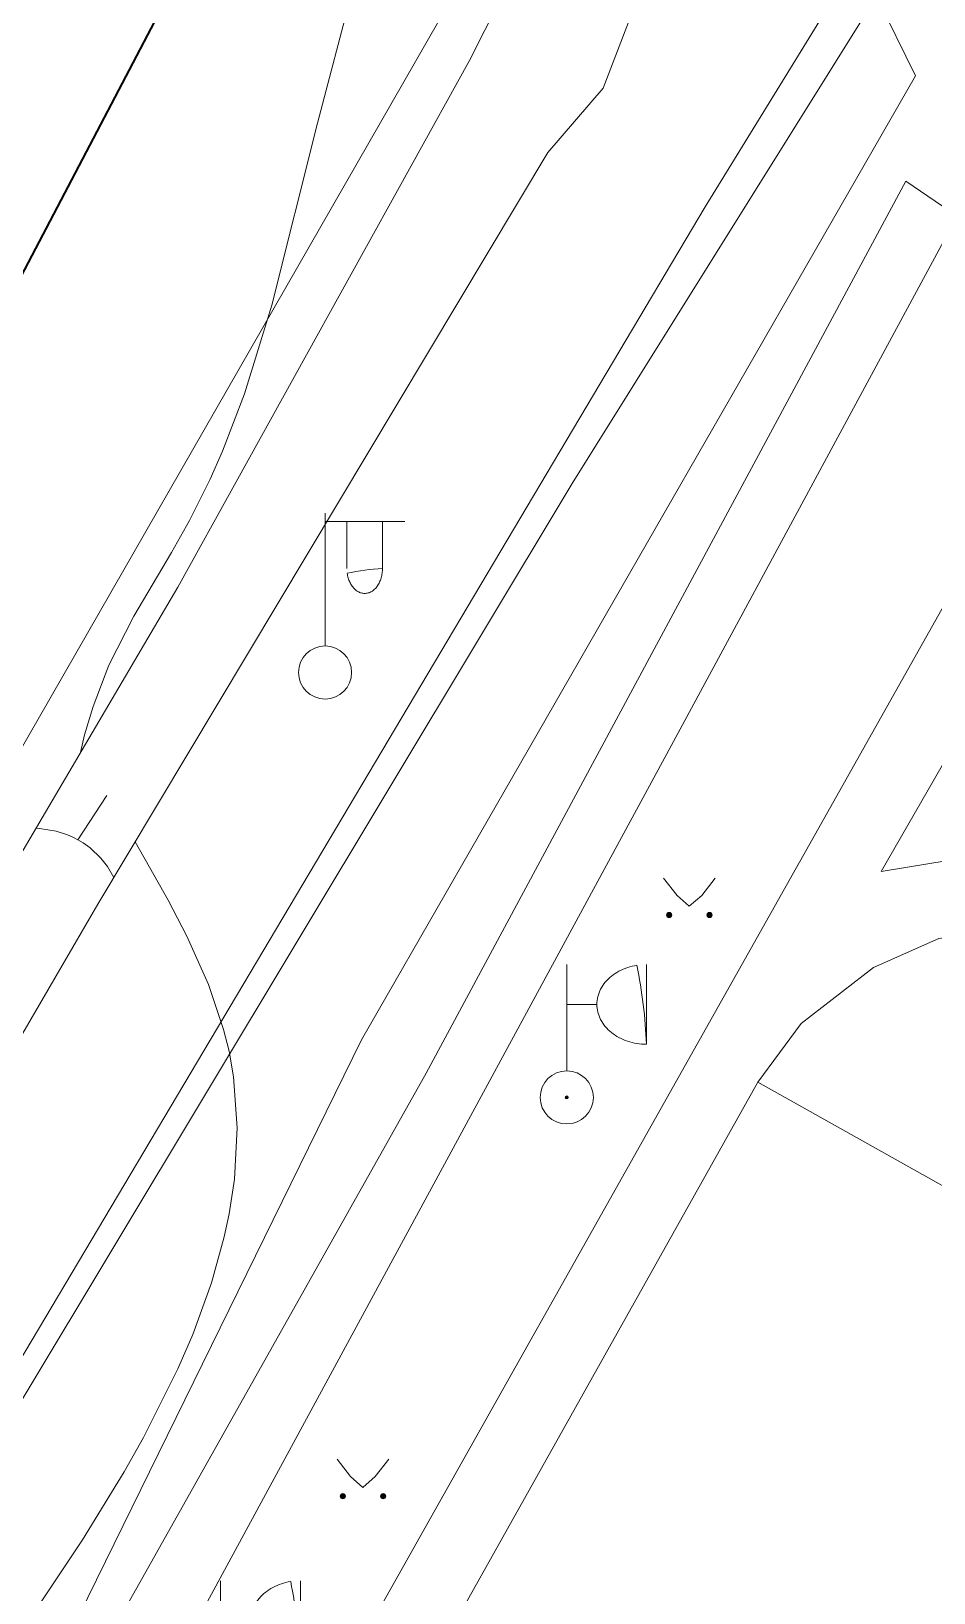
# Model space of a CAD drawing. Extents: x 1000 to 4000, y -5000 to -1000.
# Drawn here: x 1431.4 to 1465.4, y -4264.8 to -4206 of the extents above; entities that cross this region are included whole.
import ezdxf

# ---------------------------------------------------------------- set-up
doc = ezdxf.new("R2010")
doc.units = 0
doc.header["$MEASUREMENT"] = 0
for name, color, linetype in [('СЛОЙ_11', 7, 'CONTINUOUS'), ('СЛОЙ_24', 7, 'CONTINUOUS'), ('СЛОЙ_3', 7, 'CONTINUOUS'), ('СЛОЙ_41', 7, 'CONTINUOUS'), ('СЛОЙ_50', 7, 'CONTINUOUS'), ('СЛОЙ_6', 7, 'CONTINUOUS')]:
    doc.layers.add(name, color=color, linetype=linetype)

# ---------------------------------------------------------------- blocks, each defined once
blk = doc.blocks.new('*U113')
at = {"layer": 'СЛОЙ_3', "color": 5, "linetype": 'Continuous'}
for points in [[(-0.056, -0.01), (-0.057, 0.001), (-0.056, 0.012)], [(-0.052, -0.021), (-0.056, 0.012), (-0.052, 0.022)], [(-0.056, -0.01), (-0.056, 0.012), (-0.052, -0.021)], [(-0.047, -0.031), (-0.052, 0.022), (-0.047, 0.032)], [(-0.052, -0.021), (-0.052, 0.022), (-0.047, -0.031)], [(-0.04, -0.039), (-0.047, 0.032), (-0.04, 0.041)], [(-0.047, -0.031), (-0.047, 0.032), (-0.04, -0.039)], [(-0.031, -0.046), (-0.04, 0.041), (-0.031, 0.048)], [(-0.04, -0.039), (-0.04, 0.041), (-0.031, -0.046)], [(-0.022, -0.052), (-0.031, 0.048), (-0.022, 0.053)], [(-0.031, -0.046), (-0.031, 0.048), (-0.022, -0.052)], [(-0.011, -0.055), (-0.022, 0.053), (-0.011, 0.056)], [(-0.022, -0.052), (-0.022, 0.053), (-0.011, -0.055)], [(0, -0.056), (-0.011, 0.056), (0, 0.057)], [(-0.011, -0.055), (-0.011, 0.056), (0, -0.056)]]:
    blk.add_solid(points, dxfattribs=at)
at = {"layer": 'СЛОЙ_3', "color": 5, "linetype": 'Continuous', "extrusion": (0, 0, -1)}
for points in [[(0, -0.056), (0, 0.057), (-0.011, -0.055)], [(-0.011, -0.055), (0, 0.057), (-0.011, 0.056)], [(-0.011, -0.055), (-0.011, 0.056), (-0.022, -0.052)], [(-0.022, -0.052), (-0.011, 0.056), (-0.022, 0.053)], [(-0.022, -0.052), (-0.022, 0.053), (-0.031, -0.046)], [(-0.031, -0.046), (-0.022, 0.053), (-0.031, 0.048)], [(-0.031, -0.046), (-0.031, 0.048), (-0.04, -0.039)], [(-0.04, -0.039), (-0.031, 0.048), (-0.04, 0.041)], [(-0.04, -0.039), (-0.04, 0.041), (-0.047, -0.031)], [(-0.047, -0.031), (-0.04, 0.041), (-0.047, 0.032)], [(-0.047, -0.031), (-0.047, 0.032), (-0.052, -0.021)], [(-0.052, -0.021), (-0.047, 0.032), (-0.052, 0.022)], [(-0.052, -0.021), (-0.052, 0.022), (-0.056, -0.01)], [(-0.056, -0.01), (-0.052, 0.022), (-0.056, 0.012)], [(-0.056, -0.01), (-0.056, 0.012), (-0.057, 0.001)]]:
    blk.add_solid(points, dxfattribs=at)

msp = doc.modelspace()

# ---------------------------------------------------------------- linework, layer by layer
at = {"layer": 'СЛОЙ_11', "color": 253, "linetype": 'Continuous', "lineweight": 0}
for points in [[(1452.11, -4194.399), (1448.104, -4203.334), (1427.353, -4239.493)], [(1414.995, -4309.781), (1436.126, -4268.734), (1455.534, -4232.932), (1466.29, -4212.997)]]:
    msp.add_lwpolyline(points, dxfattribs=at)
at = {"layer": 'СЛОЙ_24', "color": 253, "linetype": 'Continuous', "lineweight": 0}
for points in [[(1448.359, -4178.877), (1450.164, -4175.037), (1452.127, -4173.163), (1454.893, -4173.163), (1456.856, -4174.055), (1458.463, -4175.841), (1458.819, -4176.555), (1458.909, -4179.769), (1457.659, -4183.786), (1453.109, -4196.908), (1447.934, -4207.139), (1436.959, -4226.956), (1412.868, -4267.886)], [(1458.274, -4194.35), (1460.947, -4198.402), (1462.837, -4202.852), (1456.813, -4212.646), (1423.267, -4269.091), (1416.655, -4268.384)], [(1422.247, -4259), (1433.946, -4238.89), (1450.884, -4210.599), (1452.972, -4208.176), (1458.274, -4194.35)], [(1432.247, -4267.688), (1424.228, -4268.948), (1451.803, -4223.057), (1463.253, -4204.723), (1464.721, -4207.72)], [(1432.247, -4267.688), (1443.875, -4243.993), (1464.721, -4207.72)], [(1433.211, -4268.543), (1446.307, -4245.243), (1464.359, -4211.685)], [(1464.359, -4211.685), (1466.29, -4212.997)], [(1432.032, -4315.681), (1430.379, -4313.893), (1429.227, -4312.323), (1428.166, -4310.572), (1427.315, -4308.784), (1426.463, -4306.228), (1426.096, -4304.273), (1423.54, -4308.751), (1420.969, -4307.297), (1470.237, -4219.758), (1466.854, -4213.38)], [(1472.086, -4222.616), (1480.091, -4237.281), (1483.89, -4242.839), (1483.338, -4242.402), (1480.217, -4239.979), (1476.459, -4238.183), (1473.078, -4237.181), (1468.401, -4236.846), (1463.433, -4237.652), (1472.086, -4222.616)], [(1458.787, -4245.59), (1460.425, -4243.38), (1463.139, -4241.271), (1465.603, -4240.185), (1468.943, -4239.767), (1472.408, -4240.143), (1476.375, -4241.396), (1479.798, -4243.318), (1482.637, -4245.991), (1484.182, -4248.163), (1485.184, -4250.753), (1485.435, -4255.014), (1484.934, -4257.938), (1484.522, -4260.014)], [(1458.787, -4245.59), (1430.991, -4295.186)], [(1484.522, -4260.014), (1458.787, -4245.59)]]:
    msp.add_lwpolyline(points, dxfattribs=at)
at = {"layer": 'СЛОЙ_3', "color": 253, "linetype": 'Continuous', "lineweight": 0}
for p, q in [((1442.503, -4229.17), (1442.503, -4224.17)), ((1442.503, -4227.17), (1442.503, -4224.17)), ((1442.503, -4224.484), (1445.503, -4224.484)), ((1443.324, -4226.252), (1443.324, -4224.484)), ((1444.666, -4226.252), (1444.666, -4224.484))]:
    msp.add_line(p, q, dxfattribs=at)
for points in [[(1444.666, -4226.252, -0.035191), (1444.653, -4226.436, -0.036545), (1444.615, -4226.613, -0.03934), (1444.553, -4226.776, -0.0437), (1444.47, -4226.919, -0.049642), (1444.368, -4227.036, -0.056748), (1444.252, -4227.123, -0.0637), (1444.126, -4227.177, -0.068204), (1443.995, -4227.195, -0.068204), (1443.864, -4227.177, -0.0637), (1443.738, -4227.123, -0.056748), (1443.622, -4227.036, -0.049642), (1443.52, -4226.919, -0.0437), (1443.437, -4226.776, -0.03934), (1443.375, -4226.613, -0.036545), (1443.337, -4226.436, -0.035191)], [(1454.601, -4244.159, -0.039639), (1454.237, -4244.131, -0.04072), (1453.887, -4244.045, -0.04288), (1453.564, -4243.907, -0.04607), (1453.281, -4243.72, -0.050097), (1453.049, -4243.493, -0.054487), (1452.876, -4243.233, -0.058396), (1452.77, -4242.952, -0.060749), (1452.734, -4242.659, -0.060749), (1452.77, -4242.367, -0.058396), (1452.876, -4242.085, -0.054487), (1453.049, -4241.826, -0.050097), (1453.281, -4241.599, -0.04607), (1453.564, -4241.412, -0.04288), (1453.887, -4241.274, -0.04072), (1454.237, -4241.188, -0.039639)], [(1441.573, -4267.347, -0.039639), (1441.209, -4267.319, -0.04072), (1440.859, -4267.233, -0.04288), (1440.536, -4267.095, -0.04607), (1440.253, -4266.908, -0.050097), (1440.021, -4266.681, -0.054487), (1439.848, -4266.421, -0.058396), (1439.742, -4266.14, -0.060749), (1439.706, -4265.847, -0.060749), (1439.742, -4265.555, -0.058396), (1439.848, -4265.273, -0.054487), (1440.021, -4265.014, -0.050097), (1440.253, -4264.787, -0.04607), (1440.536, -4264.6, -0.04288), (1440.859, -4264.462, -0.04072), (1441.209, -4264.376, -0.039639)]]:
    msp.add_lwpolyline(points, format="xyb", close=True, dxfattribs=at)
for points in [[(1451.601, -4245.16), (1451.601, -4241.16)], [(1454.601, -4244.16), (1454.601, -4241.16)], [(1451.601, -4242.66), (1452.734, -4242.66)], [(1438.573, -4268.348), (1438.573, -4264.348)], [(1441.573, -4267.348), (1441.573, -4264.348)]]:
    msp.add_lwpolyline(points, dxfattribs=at)
for centre, radius in [((1442.503, -4230.17), 1), ((1451.601, -4246.159), 1), ((1451.601, -4246.159), 0.0566)]:
    msp.add_circle(centre, radius, dxfattribs=at)
at = {"layer": 'СЛОЙ_41', "color": 253, "linetype": 'Continuous', "lineweight": 0}
for p, q in [((1455.24, -4237.905), (1455.75, -4238.555)), ((1457.19, -4237.905), (1456.68, -4238.555)), ((1455.75, -4238.555), (1456.21, -4238.965)), ((1456.68, -4238.555), (1456.21, -4238.965)), ((1442.955, -4259.775), (1443.465, -4260.425)), ((1444.905, -4259.775), (1444.395, -4260.425)), ((1443.465, -4260.425), (1443.925, -4260.835)), ((1444.395, -4260.425), (1443.925, -4260.835))]:
    msp.add_line(p, q, dxfattribs=at)
for centre in [(1455.454, -4239.295), (1456.975, -4239.295), (1443.169, -4261.165), (1444.69, -4261.165)]:
    msp.add_circle(centre, 0.0976, dxfattribs=at)
for points in [[(1455.358, -4239.314), (1455.356, -4239.295), (1455.358, -4239.275)], [(1455.364, -4239.332), (1455.358, -4239.275), (1455.364, -4239.257)], [(1455.358, -4239.314), (1455.358, -4239.275), (1455.364, -4239.332)], [(1455.373, -4239.349), (1455.364, -4239.257), (1455.373, -4239.24)], [(1455.364, -4239.332), (1455.364, -4239.257), (1455.373, -4239.349)], [(1455.385, -4239.364), (1455.373, -4239.24), (1455.385, -4239.226)], [(1455.373, -4239.349), (1455.373, -4239.24), (1455.385, -4239.364)], [(1455.4, -4239.376), (1455.385, -4239.226), (1455.4, -4239.213)], [(1455.385, -4239.364), (1455.385, -4239.226), (1455.4, -4239.376)], [(1455.417, -4239.385), (1455.4, -4239.213), (1455.417, -4239.204)], [(1455.4, -4239.376), (1455.4, -4239.213), (1455.417, -4239.385)], [(1455.435, -4239.39), (1455.417, -4239.204), (1455.435, -4239.199)], [(1455.417, -4239.385), (1455.417, -4239.204), (1455.435, -4239.39)], [(1455.454, -4239.392), (1455.435, -4239.199), (1455.454, -4239.197)], [(1455.435, -4239.39), (1455.435, -4239.199), (1455.454, -4239.392)], [(1456.879, -4239.314), (1456.877, -4239.295), (1456.879, -4239.275)], [(1456.885, -4239.332), (1456.879, -4239.275), (1456.885, -4239.257)], [(1456.879, -4239.314), (1456.879, -4239.275), (1456.885, -4239.332)], [(1456.894, -4239.349), (1456.885, -4239.257), (1456.894, -4239.24)], [(1456.885, -4239.332), (1456.885, -4239.257), (1456.894, -4239.349)], [(1456.906, -4239.364), (1456.894, -4239.24), (1456.906, -4239.226)], [(1456.894, -4239.349), (1456.894, -4239.24), (1456.906, -4239.364)], [(1456.921, -4239.376), (1456.906, -4239.226), (1456.921, -4239.213)], [(1456.906, -4239.364), (1456.906, -4239.226), (1456.921, -4239.376)], [(1456.938, -4239.385), (1456.921, -4239.213), (1456.938, -4239.204)], [(1456.921, -4239.376), (1456.921, -4239.213), (1456.938, -4239.385)], [(1456.956, -4239.39), (1456.938, -4239.204), (1456.956, -4239.199)], [(1456.938, -4239.385), (1456.938, -4239.204), (1456.956, -4239.39)], [(1456.975, -4239.392), (1456.956, -4239.199), (1456.975, -4239.197)], [(1456.956, -4239.39), (1456.956, -4239.199), (1456.975, -4239.392)], [(1443.073, -4261.184), (1443.071, -4261.165), (1443.073, -4261.145)], [(1443.079, -4261.202), (1443.073, -4261.145), (1443.079, -4261.127)], [(1443.073, -4261.184), (1443.073, -4261.145), (1443.079, -4261.202)], [(1443.088, -4261.219), (1443.079, -4261.127), (1443.088, -4261.11)], [(1443.079, -4261.202), (1443.079, -4261.127), (1443.088, -4261.219)], [(1443.1, -4261.234), (1443.088, -4261.11), (1443.1, -4261.096)], [(1443.088, -4261.219), (1443.088, -4261.11), (1443.1, -4261.234)], [(1443.115, -4261.246), (1443.1, -4261.096), (1443.115, -4261.083)], [(1443.1, -4261.234), (1443.1, -4261.096), (1443.115, -4261.246)], [(1443.132, -4261.255), (1443.115, -4261.083), (1443.132, -4261.074)], [(1443.115, -4261.246), (1443.115, -4261.083), (1443.132, -4261.255)], [(1443.15, -4261.26), (1443.132, -4261.074), (1443.15, -4261.069)], [(1443.132, -4261.255), (1443.132, -4261.074), (1443.15, -4261.26)], [(1443.169, -4261.262), (1443.15, -4261.069), (1443.169, -4261.067)], [(1443.15, -4261.26), (1443.15, -4261.069), (1443.169, -4261.262)], [(1444.594, -4261.184), (1444.592, -4261.165), (1444.594, -4261.145)], [(1444.6, -4261.202), (1444.594, -4261.145), (1444.6, -4261.127)], [(1444.594, -4261.184), (1444.594, -4261.145), (1444.6, -4261.202)], [(1444.609, -4261.219), (1444.6, -4261.127), (1444.609, -4261.11)], [(1444.6, -4261.202), (1444.6, -4261.127), (1444.609, -4261.219)], [(1444.621, -4261.234), (1444.609, -4261.11), (1444.621, -4261.096)], [(1444.609, -4261.219), (1444.609, -4261.11), (1444.621, -4261.234)], [(1444.636, -4261.246), (1444.621, -4261.096), (1444.636, -4261.083)], [(1444.621, -4261.234), (1444.621, -4261.096), (1444.636, -4261.246)], [(1444.653, -4261.255), (1444.636, -4261.083), (1444.653, -4261.074)], [(1444.636, -4261.246), (1444.636, -4261.083), (1444.653, -4261.255)], [(1444.671, -4261.26), (1444.653, -4261.074), (1444.671, -4261.069)], [(1444.653, -4261.255), (1444.653, -4261.074), (1444.671, -4261.26)], [(1444.69, -4261.262), (1444.671, -4261.069), (1444.69, -4261.067)], [(1444.671, -4261.26), (1444.671, -4261.069), (1444.69, -4261.262)]]:
    msp.add_solid(points, dxfattribs=at)
at = {"layer": 'СЛОЙ_41', "color": 253, "linetype": 'Continuous', "lineweight": 0, "extrusion": (0, 0, -1)}
for points in [[(-1455.454, -4239.392), (-1455.454, -4239.197), (-1455.473, -4239.39)], [(-1455.473, -4239.39), (-1455.454, -4239.197), (-1455.473, -4239.199)], [(-1455.473, -4239.39), (-1455.473, -4239.199), (-1455.491, -4239.385)], [(-1455.491, -4239.385), (-1455.473, -4239.199), (-1455.491, -4239.204)], [(-1455.491, -4239.385), (-1455.491, -4239.204), (-1455.508, -4239.376)], [(-1455.508, -4239.376), (-1455.491, -4239.204), (-1455.508, -4239.213)], [(-1455.508, -4239.376), (-1455.508, -4239.213), (-1455.523, -4239.364)], [(-1455.523, -4239.364), (-1455.508, -4239.213), (-1455.523, -4239.226)], [(-1455.523, -4239.364), (-1455.523, -4239.226), (-1455.535, -4239.349)], [(-1455.535, -4239.349), (-1455.523, -4239.226), (-1455.535, -4239.24)], [(-1455.535, -4239.349), (-1455.535, -4239.24), (-1455.544, -4239.332)], [(-1455.544, -4239.332), (-1455.535, -4239.24), (-1455.544, -4239.257)], [(-1455.544, -4239.332), (-1455.544, -4239.257), (-1455.55, -4239.314)], [(-1455.55, -4239.314), (-1455.544, -4239.257), (-1455.55, -4239.275)], [(-1455.55, -4239.314), (-1455.55, -4239.275), (-1455.552, -4239.295)], [(-1456.975, -4239.392), (-1456.975, -4239.197), (-1456.994, -4239.39)], [(-1456.994, -4239.39), (-1456.975, -4239.197), (-1456.994, -4239.199)], [(-1456.994, -4239.39), (-1456.994, -4239.199), (-1457.012, -4239.385)], [(-1457.012, -4239.385), (-1456.994, -4239.199), (-1457.012, -4239.204)], [(-1457.012, -4239.385), (-1457.012, -4239.204), (-1457.029, -4239.376)], [(-1457.029, -4239.376), (-1457.012, -4239.204), (-1457.029, -4239.213)], [(-1457.029, -4239.376), (-1457.029, -4239.213), (-1457.044, -4239.364)], [(-1457.044, -4239.364), (-1457.029, -4239.213), (-1457.044, -4239.226)], [(-1457.044, -4239.364), (-1457.044, -4239.226), (-1457.056, -4239.349)], [(-1457.056, -4239.349), (-1457.044, -4239.226), (-1457.056, -4239.24)], [(-1457.056, -4239.349), (-1457.056, -4239.24), (-1457.065, -4239.332)], [(-1457.065, -4239.332), (-1457.056, -4239.24), (-1457.065, -4239.257)], [(-1457.065, -4239.332), (-1457.065, -4239.257), (-1457.071, -4239.314)], [(-1457.071, -4239.314), (-1457.065, -4239.257), (-1457.071, -4239.275)], [(-1457.071, -4239.314), (-1457.071, -4239.275), (-1457.073, -4239.295)], [(-1443.169, -4261.262), (-1443.169, -4261.067), (-1443.188, -4261.26)], [(-1443.188, -4261.26), (-1443.169, -4261.067), (-1443.188, -4261.069)], [(-1443.188, -4261.26), (-1443.188, -4261.069), (-1443.206, -4261.255)], [(-1443.206, -4261.255), (-1443.188, -4261.069), (-1443.206, -4261.074)], [(-1443.206, -4261.255), (-1443.206, -4261.074), (-1443.223, -4261.246)], [(-1443.223, -4261.246), (-1443.206, -4261.074), (-1443.223, -4261.083)], [(-1443.223, -4261.246), (-1443.223, -4261.083), (-1443.238, -4261.234)], [(-1443.238, -4261.234), (-1443.223, -4261.083), (-1443.238, -4261.096)], [(-1443.238, -4261.234), (-1443.238, -4261.096), (-1443.25, -4261.219)], [(-1443.25, -4261.219), (-1443.238, -4261.096), (-1443.25, -4261.11)], [(-1443.25, -4261.219), (-1443.25, -4261.11), (-1443.259, -4261.202)], [(-1443.259, -4261.202), (-1443.25, -4261.11), (-1443.259, -4261.127)], [(-1443.259, -4261.202), (-1443.259, -4261.127), (-1443.265, -4261.184)], [(-1443.265, -4261.184), (-1443.259, -4261.127), (-1443.265, -4261.145)], [(-1443.265, -4261.184), (-1443.265, -4261.145), (-1443.267, -4261.165)], [(-1444.69, -4261.262), (-1444.69, -4261.067), (-1444.709, -4261.26)], [(-1444.709, -4261.26), (-1444.69, -4261.067), (-1444.709, -4261.069)], [(-1444.709, -4261.26), (-1444.709, -4261.069), (-1444.727, -4261.255)], [(-1444.727, -4261.255), (-1444.709, -4261.069), (-1444.727, -4261.074)], [(-1444.727, -4261.255), (-1444.727, -4261.074), (-1444.744, -4261.246)], [(-1444.744, -4261.246), (-1444.727, -4261.074), (-1444.744, -4261.083)], [(-1444.744, -4261.246), (-1444.744, -4261.083), (-1444.759, -4261.234)], [(-1444.759, -4261.234), (-1444.744, -4261.083), (-1444.759, -4261.096)], [(-1444.759, -4261.234), (-1444.759, -4261.096), (-1444.771, -4261.219)], [(-1444.771, -4261.219), (-1444.759, -4261.096), (-1444.771, -4261.11)], [(-1444.771, -4261.219), (-1444.771, -4261.11), (-1444.78, -4261.202)], [(-1444.78, -4261.202), (-1444.771, -4261.11), (-1444.78, -4261.127)], [(-1444.78, -4261.202), (-1444.78, -4261.127), (-1444.786, -4261.184)], [(-1444.786, -4261.184), (-1444.78, -4261.127), (-1444.786, -4261.145)], [(-1444.786, -4261.184), (-1444.786, -4261.145), (-1444.788, -4261.165)]]:
    msp.add_solid(points, dxfattribs=at)
at = {"layer": 'СЛОЙ_50', "color": 253, "linetype": 'Continuous', "lineweight": 0}
for points in [[(1433.299, -4233.174), (1433.451, -4232.517), (1433.774, -4231.449), (1434.371, -4229.893), (1435.31, -4228.047), (1436.721, -4225.653), (1437.405, -4224.448), (1438.181, -4222.896), (1438.647, -4221.84), (1439.47, -4219.682), (1440.498, -4216.353), (1442.223, -4209.504), (1443.515, -4204.566)], [(1433.203, -4236.47), (1434.293, -4234.792)], [(1434.549, -4237.882), (1434.312, -4237.468), (1434.068, -4237.16), (1433.658, -4236.767), (1433.394, -4236.575), (1433.203, -4236.47), (1433.013, -4236.364), (1432.811, -4236.277), (1432.382, -4236.14), (1431.759, -4236.035), (1431.62, -4236.027)], [(1431.699, -4265.334), (1433.375, -4262.805), (1434.941, -4260.247), (1435.665, -4258.96), (1436.962, -4256.374), (1437.521, -4255.078), (1438.229, -4253.131), (1438.711, -4251.4), (1438.893, -4250.536), (1439.09, -4249.241), (1439.197, -4247.306), (1439.057, -4245.38), (1438.888, -4244.422), (1438.686, -4243.6), (1438.114, -4241.914), (1437.297, -4240.088), (1436.602, -4238.742), (1435.351, -4236.543)]]:
    msp.add_lwpolyline(points, dxfattribs=at)
at = {"layer": 'СЛОЙ_6', "color": 253, "linetype": 'Continuous', "lineweight": 40}
msp.add_lwpolyline([(1420.321, -4235.731), (1441.122, -4196.065)], dxfattribs=at)

# ---------------------------------------------------------------- block references
at = {"layer": 'СЛОЙ_3', "color": 253, "linetype": 'Continuous', "lineweight": 0}
msp.add_blockref('*U113', (1451.601, -4246.16), dxfattribs=at)

doc.saveas('drawing.dxf')
